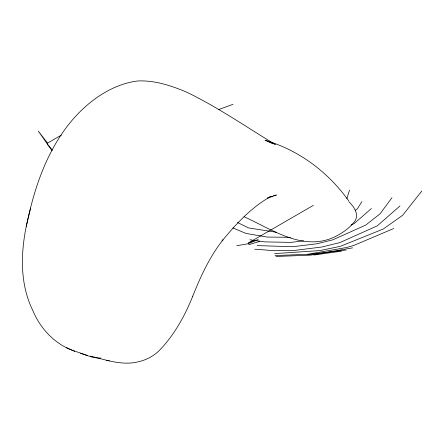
<?xml version="1.0" encoding="UTF-8"?>
<svg xmlns="http://www.w3.org/2000/svg" width="444" height="444" viewBox="0 0 444 444"><rect width="100%" height="100%" fill="white"/><g stroke="black" fill="none" stroke-linecap="round" stroke-linejoin="round"><path stroke-width="0.67" d="M274.597 144.084C245.304 126.362 217.088 106.732 186.13 91.925C170.774 85.526 154.756 80.209 137.884 80.958C123.149 82.728 109.535 88.922 97.358 97.219C60.478 122.91 41.059 165.717 30.492 208.097L30.453 208.774C21.467 241.725 17.299 278.466 32.667 310.234L32.878 310.672C40.637 329.187 55.478 344.727 74.692 351.221C83.178 353.413 91.836 358.541 100.649 358.019M30.492 208.097L26.274 226.479M346.853 198.679L349.522 190.121M313.336 205.367L248.712 242.79L248.218 243.745L236.785 245.715M361.921 201.609L357.326 208.841L355.183 210.523M391.963 197.702L380.025 213.853L365.69 225.108L332.728 239.865L316.766 243.8L292.868 246.725L257.137 245.588M421.8 191.031L402.636 215.307L383.3 229.01L340.409 246.303L319.919 250.588L274.647 253.607M222.033 240.964C236.119 223.854 251.587 207.087 271.179 196.242L267.282 198.246L276.446 195.01L273.426 195.715M222.35 240.593L222.977 239.86C209.646 256.721 200.66 276.362 192.746 296.204L192.768 296.137C184.726 316.211 173.954 335.653 158.669 351.132C152.825 356.637 145.493 360.295 137.662 361.943C121.584 365.69 105.95 359.834 90.548 356.149L92.186 356.871M371.395 208.547L354.084 223.659L350.988 225.047M399.955 205.977L377.256 225.857L339.888 242.585L321.928 247.008L294.899 250.361L274.531 250.716L254.795 249.195M52.004 150.461L47.591 144.411L47.575 143.096L61.344 135.126M393.789 228.494L353.713 245.482L346.614 247.502L307.731 254.268L275.108 255.566M218.859 109.518L232.995 104.318M248.712 242.79L258.253 239.555L248.218 243.745L249.217 244.566L259.646 241.403M352.63 247.852L310.778 255.122L275.929 256.488M313.952 255.023L341.536 251.171M290.487 237.324L267.099 237.052L246.026 233.427L232.845 227.916M303.618 240.848L290.948 242.385L264.951 241.897L249.789 239.777M307.381 254.645L346.081 250.016M270.929 196.653L272.2 196.686L270.923 196.531M276.501 232.29L248.623 227.944L237.523 222.494M106.616 360.312L109.318 360.9M80.586 353.352L87.657 355.6M66.5 347.669L74.692 351.221M271.845 143.196L265.051 140.249C299.106 150.205 328.022 172.044 348.634 200.732M275.613 144.655L269.552 141.719L273.204 143.662M244.067 216.744C270.812 228.804 300.571 250.15 331.08 238.45C340.376 234.654 349.2 228.827 355.2 220.662C359.24 213.686 353.546 206.366 348.745 201.504M52.237 150.1L47.591 144.411L38.35 131.147L47.575 143.096"/></g></svg>
